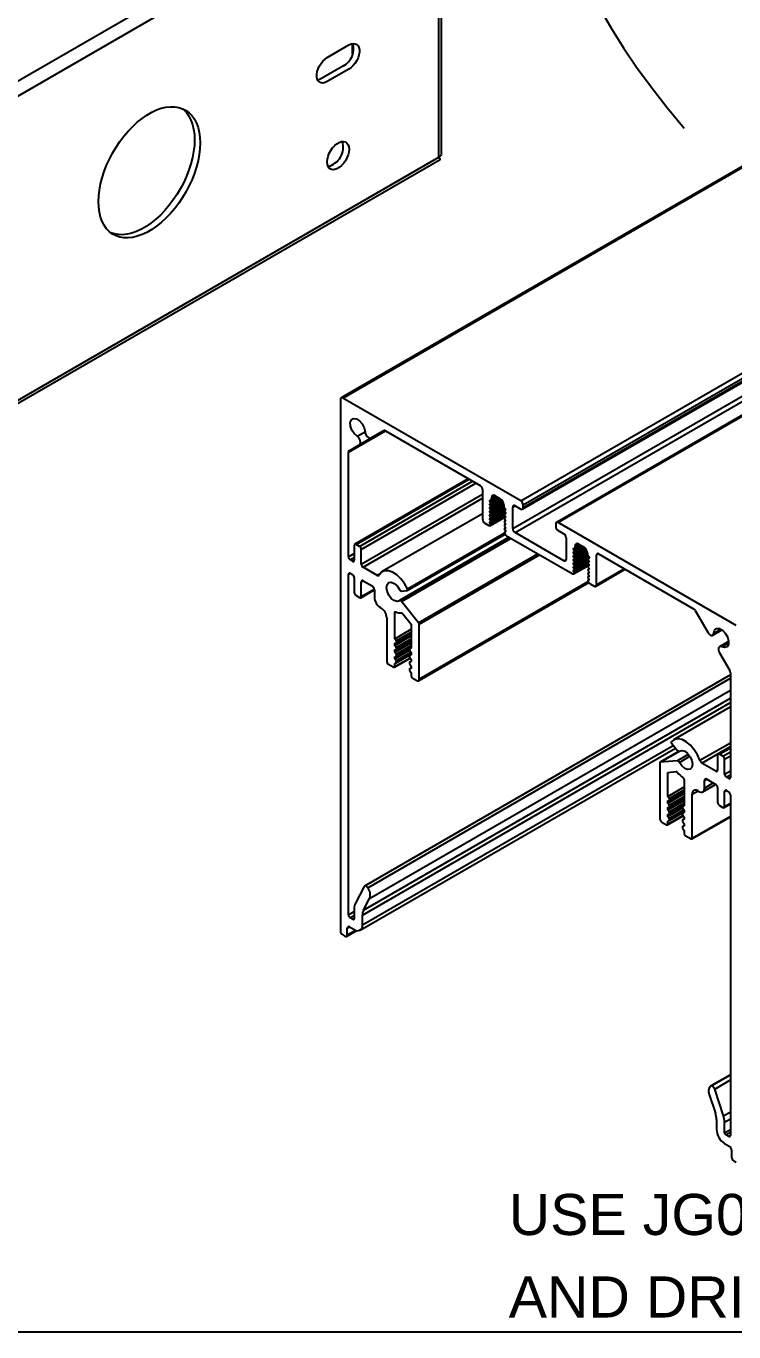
# Model space of a CAD drawing. Header units: inches. Extents: x -4.3 to 17.5, y -13.3 to 0.
# Drawn here: x 7.79 to 12.1, y -13.28 to -5.34 of the extents above; entities that cross this region are included whole.
import ezdxf

# ---------------------------------------------------------------- set-up
doc = ezdxf.new("R2010")
doc.units = ezdxf.units.IN
doc.header["$LTSCALE"] = 0.5
doc.header["$MEASUREMENT"] = 0
for name, color, linetype in [('Dimension', 10, 'CONTINUOUS'), ('FAB DWG', 221, 'CONTINUOUS'), ('Housing', 150, 'CONTINUOUS'), ('WallMount Bracket', 190, 'CONTINUOUS')]:
    doc.layers.add(name, color=color, linetype=linetype)
doc.layers.add('Text-Unprinted', color=131, linetype='CONTINUOUS', plot=False)
doc.styles.get("Standard").update_dxf_attribs({"font": 'arial.ttf'})

msp = doc.modelspace()

# ---------------------------------------------------------------- linework, layer by layer
at = {"layer": 'Dimension', "transparency": 16777216}
msp.add_open_spline([(11.067616, 0), (12.242966, -1.36695), (11.433224, -2.977638), (10.623481, -4.588327), (11.798832, -5.955277)], degree=3, dxfattribs=at)
at = {"layer": 'Housing', "linetype": 'Continuous', "lineweight": 25, "transparency": 16777216}
for p, q in [((13.217941, -5.572223), (9.709756, -7.596888)), ((9.719644, -7.597683), (13.22794, -5.573213)), ((10.803405, -8.223325), (14.312357, -6.199241)), ((10.815386, -8.272287), (14.322243, -6.249151)), ((10.818056, -8.247522), (14.326386, -6.223802)), ((10.81809, -8.263833), (14.3264, -6.240125)), ((14.528961, -6.329059), (11.020776, -8.353724)), ((11.030196, -8.354163), (14.53908, -6.330118)), ((10.754892, -8.390681), (14.263194, -6.366946)), ((10.768535, -8.415458), (14.277446, -6.39138)), ((9.705502, -7.60585), (9.705502, -10.839352)), ((10.803948, -8.223639), (9.719644, -7.597683)), ((9.755, -7.926898), (9.980028, -7.796992)), ((9.759142, -7.917742), (9.970595, -7.795673)), ((9.807669, -7.830457), (9.856004, -7.802554)), ((9.821622, -7.881661), (9.970495, -7.795718)), ((9.893369, -7.840229), (9.970352, -7.795788)), ((9.893369, -7.840229), (9.969991, -7.795982)), ((9.979991, -7.796971), (10.556903, -8.130015)), ((9.755, -8.563835), (9.755, -7.926898)), ((9.759142, -7.917742), (9.821622, -7.881661)), ((10.484278, -8.08809), (9.793462, -8.486889)), ((9.800962, -8.487632), (10.488671, -8.090626)), ((9.822175, -8.499878), (10.509884, -8.102872)), ((9.832781, -8.518249), (10.531099, -8.115119)), ((10.571045, -8.15451), (10.571045, -8.334149)), ((9.832781, -8.608737), (10.571045, -8.182547)), ((9.843388, -8.627108), (10.571045, -8.207041)), ((10.613471, -8.220011), (10.623535, -8.217063)), ((10.620011, -8.230123), (10.613471, -8.220011)), ((10.613471, -8.242058), (10.619779, -8.24021)), ((10.620011, -8.25217), (10.613471, -8.242058)), ((10.620011, -8.230123), (10.666607, -8.203224)), ((10.620011, -8.25217), (10.684719, -8.214814)), ((10.620011, -8.274216), (10.695877, -8.230419)), ((10.620011, -8.296263), (10.70015, -8.249999)), ((10.620375, -8.239956), (10.675305, -8.208245)), ((10.620375, -8.262003), (10.690586, -8.221471)), ((10.620375, -8.284049), (10.698892, -8.238722)), ((10.620375, -8.306096), (10.700854, -8.259636)), ((10.62413, -8.21681), (10.657135, -8.197756)), ((10.625788, -8.204972), (10.647712, -8.192316)), ((10.625788, -8.213147), (10.654792, -8.196403)), ((10.625788, -8.213147), (10.625788, -8.204972)), ((10.647708, -8.192314), (10.67823, -8.209934)), ((10.70015, -8.247901), (10.70015, -8.256075)), ((10.754892, -8.391289), (10.754893, -8.260643)), ((10.754893, -8.260643), (10.769037, -8.252477)), ((10.769035, -8.252476), (10.803948, -8.272631)), ((10.81809, -8.264464), (10.81809, -8.248134)), ((10.571045, -8.301194), (9.960341, -8.653745)), ((10.613471, -8.264104), (10.619779, -8.262257)), ((10.620011, -8.274216), (10.613471, -8.264104)), ((10.613471, -8.286151), (10.619779, -8.284303)), ((10.620011, -8.296263), (10.613471, -8.286151)), ((10.613471, -8.308197), (10.619779, -8.30635)), ((10.620011, -8.318309), (10.613471, -8.308197)), ((10.613471, -8.330244), (10.619779, -8.328396)), ((10.620011, -8.340356), (10.613471, -8.330244)), ((10.620011, -8.318309), (10.706429, -8.268421)), ((10.620011, -8.340356), (10.706429, -8.290468)), ((10.620011, -8.362402), (10.706429, -8.312514)), ((10.620375, -8.328143), (10.711389, -8.275601)), ((10.620375, -8.350189), (10.711389, -8.297647)), ((10.620375, -8.372236), (10.711389, -8.319694)), ((10.702403, -8.262593), (10.712466, -8.27716)), ((10.71185, -8.276267), (10.705563, -8.279896)), ((10.71185, -8.298313), (10.705563, -8.301942)), ((10.71185, -8.32036), (10.705563, -8.323989)), ((10.705927, -8.279721), (10.711867, -8.276292)), ((10.712466, -8.27716), (10.705927, -8.279721)), ((10.705927, -8.301768), (10.711867, -8.298338)), ((10.712466, -8.299206), (10.705927, -8.301768)), ((10.705927, -8.323814), (10.711867, -8.320385)), ((10.712466, -8.321253), (10.705927, -8.323814)), ((10.706159, -8.290076), (10.712466, -8.299206)), ((10.706159, -8.312122), (10.712466, -8.321253)), ((10.706159, -8.334169), (10.712466, -8.343299)), ((10.113681, -8.75876), (10.704153, -8.417888)), ((10.585187, -8.358644), (10.608324, -8.372001)), ((10.613471, -8.352291), (10.619779, -8.350443)), ((10.620011, -8.362402), (10.613471, -8.352291)), ((10.617415, -8.373428), (10.620011, -8.372411)), ((10.71185, -8.342407), (10.705563, -8.346036)), ((10.71185, -8.364453), (10.705563, -8.368082)), ((10.71185, -8.3865), (10.705563, -8.390129)), ((10.71185, -8.408546), (10.705563, -8.412175)), ((10.705927, -8.345861), (10.711867, -8.342432)), ((10.712466, -8.343299), (10.705927, -8.345861)), ((10.705927, -8.367907), (10.711867, -8.364478)), ((10.712466, -8.365346), (10.705927, -8.367907)), ((10.705927, -8.389954), (10.711867, -8.386525)), ((10.712466, -8.387393), (10.705927, -8.389954)), ((10.705927, -8.412001), (10.711867, -8.408571)), ((10.712466, -8.409439), (10.705927, -8.412001)), ((10.706159, -8.356216), (10.712466, -8.365346)), ((10.706159, -8.378262), (10.712466, -8.387393)), ((10.706159, -8.400309), (10.712466, -8.409439)), ((11.065578, -8.586975), (10.769035, -8.415784)), ((11.016522, -8.362686), (11.016522, -8.379017)), ((12.114968, -8.980475), (11.030664, -8.354519)), ((11.030664, -8.403512), (11.065578, -8.423667)), ((9.790355, -8.493757), (9.790355, -8.584245)), ((9.822175, -8.499878), (9.800962, -8.487632)), ((10.733676, -8.444365), (10.06578, -8.829932)), ((10.078583, -8.835377), (10.744793, -8.450782)), ((10.112844, -8.76866), (10.707938, -8.425119)), ((10.705927, -8.422009), (10.708523, -8.426023)), ((10.717614, -8.435092), (11.116999, -8.665653)), ((11.07972, -8.448162), (11.07972, -8.578808)), ((11.128686, -8.523775), (11.175282, -8.496876)), ((11.132806, -8.510462), (11.165811, -8.491408)), ((11.134463, -8.498624), (11.156387, -8.485968)), ((11.134463, -8.506799), (11.163467, -8.490055)), ((11.134463, -8.506799), (11.134463, -8.498624)), ((11.156383, -8.485966), (11.186905, -8.503586)), ((9.755, -8.563835), (9.790355, -8.543425)), ((9.765606, -8.582206), (9.790355, -8.567919)), ((9.832781, -8.608737), (9.832781, -8.518249)), ((10.182053, -8.964093), (10.908011, -8.545006)), ((10.185589, -8.973205), (10.917671, -8.550583)), ((11.122147, -8.513663), (11.13221, -8.510715)), ((11.128686, -8.523775), (11.122147, -8.513663)), ((11.122147, -8.53571), (11.128454, -8.533862)), ((11.128686, -8.545822), (11.122147, -8.53571)), ((11.122147, -8.557756), (11.128454, -8.555909)), ((11.128686, -8.567868), (11.122147, -8.557756)), ((11.122147, -8.579803), (11.128454, -8.577955)), ((11.128686, -8.545822), (11.193394, -8.508466)), ((11.128686, -8.567868), (11.204553, -8.524071)), ((11.128686, -8.589915), (11.208825, -8.543651)), ((11.128686, -8.611961), (11.215105, -8.562073)), ((11.12905, -8.533608), (11.183981, -8.501897)), ((11.12905, -8.555655), (11.199261, -8.515123)), ((11.12905, -8.577701), (11.207567, -8.532374)), ((11.12905, -8.599748), (11.209529, -8.553288)), ((11.12905, -8.621795), (11.220065, -8.569253)), ((11.208825, -8.541553), (11.208825, -8.549727)), ((11.211078, -8.556245), (11.221142, -8.570812)), ((11.220525, -8.569919), (11.214238, -8.573548)), ((11.214602, -8.573373), (11.220542, -8.569944)), ((11.221142, -8.570812), (11.214602, -8.573373)), ((11.263568, -8.554295), (11.277712, -8.54613)), ((11.263568, -8.733934), (11.263568, -8.554295)), ((11.27771, -8.546128), (11.854622, -8.879172)), ((9.779748, -8.59037), (9.765606, -8.582206)), ((9.779748, -8.59037), (9.790355, -8.584247)), ((9.928173, -8.676054), (9.843388, -8.627108)), ((11.065578, -8.586975), (11.07972, -8.578811)), ((11.128686, -8.589915), (11.122147, -8.579803)), ((11.122147, -8.601849), (11.128454, -8.600002)), ((11.128686, -8.611961), (11.122147, -8.601849)), ((11.122147, -8.623896), (11.128454, -8.622048)), ((11.128686, -8.634008), (11.122147, -8.623896)), ((11.122147, -8.645943), (11.128454, -8.644095)), ((11.128686, -8.656054), (11.122147, -8.645943)), ((11.128686, -8.634008), (11.215105, -8.58412)), ((11.128686, -8.656054), (11.215105, -8.606166)), ((11.12905, -8.643841), (11.220065, -8.591299)), ((11.12905, -8.665888), (11.220065, -8.613346)), ((11.220525, -8.591965), (11.214238, -8.595594)), ((11.220525, -8.614012), (11.214238, -8.617641)), ((11.220525, -8.636059), (11.214238, -8.639688)), ((11.220525, -8.658105), (11.214238, -8.661734)), ((11.214602, -8.59542), (11.220542, -8.59199)), ((11.221142, -8.592858), (11.214602, -8.59542)), ((11.214602, -8.617466), (11.220542, -8.614037)), ((11.221142, -8.614905), (11.214602, -8.617466)), ((11.214602, -8.639513), (11.220542, -8.636084)), ((11.221142, -8.636951), (11.214602, -8.639513)), ((11.214602, -8.661559), (11.220542, -8.65813)), ((11.214834, -8.583728), (11.221142, -8.592858)), ((11.214834, -8.605774), (11.221142, -8.614905)), ((11.214834, -8.627821), (11.221142, -8.636951)), ((11.214834, -8.649868), (11.221142, -8.658998)), ((11.259425, -8.743091), (11.439161, -8.639332)), ((11.263568, -8.733934), (11.433301, -8.635949)), ((9.755, -8.669985), (9.765608, -8.663861)), ((9.755, -10.741362), (9.755, -8.669985)), ((9.765606, -8.66386), (9.779748, -8.672024)), ((9.790355, -8.690395), (9.790355, -8.780883)), ((9.832781, -8.714887), (9.84339, -8.708763)), ((9.832781, -8.805376), (9.832781, -8.714887)), ((9.843388, -8.708762), (9.898503, -8.74058)), ((9.928173, -8.676054), (9.946912, -8.665235)), ((10.181446, -9.317206), (11.217011, -8.719386)), ((10.185589, -9.308049), (11.21389, -8.714423)), ((11.12609, -8.66708), (11.128686, -8.666063)), ((11.220525, -8.680152), (11.214238, -8.683781)), ((11.220525, -8.702198), (11.214238, -8.705827)), ((11.221142, -8.658998), (11.214602, -8.661559)), ((11.214602, -8.683606), (11.220542, -8.680177)), ((11.221142, -8.681045), (11.214602, -8.683606)), ((11.214602, -8.705653), (11.220542, -8.702223)), ((11.221142, -8.703091), (11.214602, -8.705653)), ((11.214602, -8.715661), (11.217198, -8.719675)), ((11.214834, -8.671914), (11.221142, -8.681045)), ((11.214834, -8.693961), (11.221142, -8.703091)), ((11.226289, -8.728744), (11.249426, -8.742101)), ((9.800961, -8.799254), (9.822175, -8.811501)), ((9.829674, -8.812243), (9.912632, -8.764353)), ((9.832781, -8.805376), (9.911962, -8.759666)), ((9.912645, -8.765075), (9.912645, -8.809984)), ((10.078583, -8.772044), (10.11138, -8.769112)), ((9.948001, -8.871222), (9.952243, -8.873671)), ((10.182053, -8.964093), (10.078583, -8.835377)), ((11.864622, -8.889728), (11.941244, -9.022442)), ((9.987599, -8.934908), (9.987599, -9.201917)), ((10.037096, -8.902541), (10.044234, -8.89842)), ((10.037096, -9.061467), (10.037096, -8.902541)), ((10.085122, -8.909512), (10.136091, -8.972917)), ((10.136091, -8.972917), (10.136091, -9.118616)), ((10.185589, -9.308049), (10.185589, -8.973205)), ((10.037096, -9.061467), (10.136091, -9.004319)), ((10.037096, -9.102294), (10.136091, -9.045146)), ((10.044967, -9.073637), (10.136091, -9.021032)), ((10.045421, -9.085929), (10.136091, -9.033586)), ((11.972243, -9.040339), (12.028063, -9.008115)), ((11.97861, -9.0279), (12.020567, -9.003679)), ((10.044967, -9.073637), (10.037096, -9.061467)), ((10.037096, -9.143121), (10.136091, -9.085973)), ((10.037096, -9.08923), (10.044967, -9.086147)), ((10.037096, -9.102294), (10.037096, -9.08923)), ((10.044967, -9.114464), (10.037096, -9.102294)), ((10.037096, -9.130057), (10.044967, -9.126974)), ((10.037096, -9.143121), (10.037096, -9.130057)), ((10.037096, -9.183949), (10.127026, -9.132033)), ((10.044967, -9.114464), (10.136091, -9.061859)), ((10.044967, -9.155291), (10.136091, -9.102686)), ((10.045421, -9.126756), (10.136091, -9.074413)), ((10.045421, -9.167583), (10.136091, -9.11524)), ((10.136091, -9.117111), (10.127766, -9.121917)), ((10.128221, -9.121699), (10.136091, -9.117155)), ((10.136091, -9.118616), (10.128221, -9.121699)), ((10.128221, -9.134209), (10.136091, -9.146378)), ((12.068802, -9.078694), (12.012992, -9.110913)), ((12.026944, -9.111618), (12.068893, -9.087401)), ((9.99467, -9.214164), (10.030025, -9.234575)), ((10.035025, -9.23507), (10.131156, -9.179574)), ((10.044967, -9.155291), (10.037096, -9.143121)), ((10.037096, -9.170884), (10.044967, -9.167801)), ((10.037096, -9.183949), (10.037096, -9.170884)), ((10.037096, -9.230491), (10.129563, -9.177111)), ((10.044966, -9.196118), (10.037096, -9.183949)), ((10.037096, -9.211711), (10.044967, -9.208628)), ((10.037096, -9.230491), (10.037096, -9.211711)), ((10.044966, -9.196118), (10.134742, -9.144292)), ((10.045421, -9.20841), (10.136091, -9.156067)), ((10.136091, -9.157938), (10.127766, -9.162744)), ((10.136091, -9.198765), (10.127766, -9.203571)), ((10.128221, -9.162526), (10.136091, -9.157982)), ((10.136091, -9.159443), (10.128221, -9.162526)), ((10.128221, -9.175036), (10.136091, -9.187205)), ((10.128221, -9.203353), (10.136091, -9.198809)), ((10.136091, -9.20027), (10.128221, -9.203353)), ((10.136091, -9.146378), (10.136091, -9.159443)), ((10.136091, -9.187205), (10.136091, -9.20027)), ((12.012991, -9.146711), (12.075471, -9.25493)), ((12.079613, -9.281151), (9.853454, -10.566286)), ((10.136091, -9.239592), (10.127766, -9.244398)), ((10.128221, -9.215863), (10.136091, -9.228032)), ((10.128221, -9.24418), (10.136091, -9.239636)), ((10.136091, -9.241097), (10.128221, -9.24418)), ((10.128221, -9.25669), (10.136091, -9.268859)), ((10.136091, -9.228032), (10.136091, -9.241097)), ((10.136091, -9.268859), (10.136091, -9.28764)), ((12.079613, -9.268869), (12.079613, -9.905806)), ((9.872444, -10.576192), (12.079613, -9.30202)), ((10.143162, -9.299887), (10.171446, -9.316216)), ((9.839852, -10.743134), (12.079613, -9.450147)), ((9.846477, -10.71245), (12.079613, -9.423288)), ((9.883913, -10.641355), (12.079613, -9.373804)), ((12.079613, -9.476733), (11.732783, -9.676954)), ((9.825352, -10.834644), (11.744869, -9.72653)), ((9.839852, -10.802595), (11.731868, -9.710357)), ((11.767115, -9.746474), (11.651096, -9.81345)), ((11.65256, -9.812998), (11.774245, -9.742751)), ((11.723233, -9.699615), (11.75603, -9.740413)), ((11.75603, -9.803747), (11.823882, -9.764576)), ((11.768832, -9.745858), (11.774145, -9.742791)), ((11.769344, -9.745519), (11.773875, -9.742904)), ((11.893696, -9.801473), (12.079613, -9.694145)), ((11.90644, -9.818083), (12.079613, -9.718112)), ((12.079613, -9.720439), (12.004939, -9.763547)), ((12.012438, -9.76429), (12.079613, -9.725511)), ((12.033651, -9.776536), (12.012438, -9.76429)), ((12.033651, -9.776536), (12.079613, -9.750003)), ((11.649024, -9.818029), (11.649024, -10.152872)), ((11.75603, -9.803747), (11.65256, -9.812998)), ((11.769344, -9.814014), (11.83319, -9.777156)), ((11.991225, -9.867028), (11.90644, -9.818083)), ((12.001831, -9.770415), (12.001831, -9.860903)), ((12.044258, -9.794907), (12.079613, -9.774497)), ((12.044258, -9.885395), (12.044258, -9.794907)), ((11.698522, -9.874889), (11.749491, -9.870332)), ((11.698522, -10.020588), (11.698522, -9.874889)), ((11.797517, -9.91881), (11.797517, -10.077737)), ((11.921967, -9.925032), (11.936112, -9.916866)), ((11.921967, -9.969941), (11.921967, -9.925032)), ((11.93611, -9.916865), (11.991225, -9.948682)), ((11.991225, -9.867028), (12.001831, -9.860905)), ((12.044258, -9.885395), (12.079613, -9.864985)), ((12.054864, -9.903767), (12.079613, -9.889479)), ((12.069007, -9.911931), (12.054864, -9.903767)), ((12.069007, -9.911931), (12.079613, -9.905808)), ((11.698522, -10.020588), (11.797517, -9.963439)), ((11.698522, -10.061415), (11.797517, -10.004266)), ((11.706392, -10.032758), (11.797517, -9.980153)), ((11.706846, -10.045049), (11.797517, -9.992707)), ((11.847014, -10.008326), (11.882375, -9.987912)), ((11.847014, -10.275335), (11.847014, -10.008326)), ((11.882369, -9.987909), (11.886612, -9.990358)), ((11.91161, -9.992834), (11.989658, -9.947778)), ((11.921967, -9.969941), (11.975009, -9.939321)), ((12.001831, -9.967054), (12.001831, -10.057542)), ((12.044258, -9.991546), (12.054866, -9.985422)), ((12.044258, -10.082034), (12.044258, -9.991546)), ((12.054864, -9.985421), (12.069007, -9.993585)), ((11.706392, -10.032758), (11.698522, -10.020588)), ((11.698522, -10.102242), (11.797517, -10.045093)), ((11.698522, -10.04835), (11.706392, -10.045268)), ((11.698522, -10.061415), (11.698522, -10.04835)), ((11.706392, -10.073585), (11.698522, -10.061415)), ((11.698522, -10.089177), (11.706392, -10.086095)), ((11.706392, -10.073585), (11.797517, -10.02098)), ((11.706392, -10.114412), (11.797517, -10.061807)), ((11.706846, -10.085876), (11.797517, -10.033534)), ((11.706846, -10.126703), (11.797517, -10.074361)), ((11.797517, -10.076232), (11.789192, -10.081038)), ((11.789646, -10.080819), (11.797517, -10.076276)), ((11.797517, -10.077737), (11.789646, -10.080819)), ((12.012438, -10.075913), (12.033651, -10.088159)), ((12.041151, -10.088902), (12.079613, -10.066698)), ((12.044258, -10.082034), (12.079613, -10.061624)), ((12.079613, -10.011956), (12.079613, -12.083333)), ((11.69645, -10.19419), (11.792581, -10.138695)), ((11.698522, -10.102242), (11.698522, -10.089177)), ((11.698522, -10.143069), (11.788452, -10.091154)), ((11.706392, -10.114412), (11.698522, -10.102242)), ((11.698522, -10.130004), (11.706392, -10.126922)), ((11.698522, -10.143069), (11.698522, -10.130004)), ((11.698522, -10.189612), (11.790989, -10.136232)), ((11.706392, -10.155239), (11.698522, -10.143069)), ((11.706392, -10.155239), (11.796167, -10.103413)), ((11.706846, -10.16753), (11.797517, -10.115188)), ((11.797517, -10.117059), (11.789192, -10.121865)), ((11.797517, -10.157886), (11.789192, -10.162692)), ((11.789646, -10.093329), (11.797517, -10.105499)), ((11.789646, -10.121646), (11.797517, -10.117103)), ((11.797517, -10.118564), (11.789646, -10.121646)), ((11.789646, -10.134156), (11.797517, -10.146326)), ((11.789646, -10.162473), (11.797517, -10.15793)), ((11.797517, -10.159391), (11.789646, -10.162473)), ((11.797517, -10.105499), (11.797517, -10.118564)), ((11.797517, -10.146326), (11.797517, -10.159391)), ((11.844943, -10.279913), (12.079613, -10.144441)), ((11.847014, -10.275335), (12.079613, -10.141058)), ((11.663166, -10.177367), (11.691451, -10.193695)), ((11.698522, -10.170831), (11.706392, -10.167749)), ((11.698522, -10.189612), (11.698522, -10.170831)), ((11.797517, -10.198713), (11.789192, -10.203519)), ((11.789646, -10.174983), (11.797517, -10.187153)), ((11.789646, -10.2033), (11.797517, -10.198757)), ((11.797517, -10.200218), (11.789646, -10.2033)), ((11.789646, -10.21581), (11.797517, -10.22798)), ((11.797517, -10.187153), (11.797517, -10.200218)), ((11.797517, -10.22798), (11.797517, -10.24676)), ((11.804588, -10.259008), (11.839943, -10.279418)), ((9.850636, -10.569306), (9.79698, -10.671204)), ((9.846477, -10.71245), (9.883913, -10.641355)), ((9.755, -10.741362), (9.790355, -10.720952)), ((9.790355, -10.701888), (9.790355, -10.765855)), ((9.765606, -10.759733), (9.790355, -10.745446)), ((9.783284, -10.769938), (9.765606, -10.759733)), ((9.783284, -10.769938), (9.790355, -10.765856)), ((9.839852, -10.802595), (9.839852, -10.743134)), ((9.719644, -10.863847), (9.733786, -10.872011)), ((9.743785, -10.873001), (9.805748, -10.83723)), ((9.747928, -10.823017), (9.762073, -10.814851)), ((9.747928, -10.863844), (9.747928, -10.823017)), ((9.747928, -10.863844), (9.798033, -10.834919)), ((9.76207, -10.81485), (9.790355, -10.831178)), ((12.079613, -11.714445), (11.959145, -11.783989)), ((11.962169, -11.782565), (12.079613, -11.714766)), ((11.983977, -11.800858), (12.079613, -11.745649)), ((11.950699, -11.834486), (11.988135, -11.948803)), ((12.037633, -11.964706), (11.983977, -11.800858)), ((11.99476, -11.987136), (11.99476, -12.046597)), ((12.037633, -11.964706), (12.079613, -11.940471)), ((12.044258, -12.003039), (12.079613, -11.982629)), ((12.044258, -12.067006), (12.044258, -12.003039)), ((12.044258, -12.067006), (12.079613, -12.046596)), ((12.051329, -12.079253), (12.079613, -12.062925)), ((12.044258, -12.132329), (12.072542, -12.148657)), ((12.069007, -12.089458), (12.051329, -12.079253)), ((12.069007, -12.089458), (12.079613, -12.083335)), ((12.086684, -12.173152), (12.086684, -12.213979)), ((12.100826, -12.238474), (12.114968, -12.246638))]:
    msp.add_line(p, q, dxfattribs=at)
at = {"layer": 'Housing', "linetype": 'Continuous', "lineweight": 25, "transparency": 16777216, "flags": 128}
for points in [[(9.807669, -7.830457), (9.789716, -7.814169), (9.775363, -7.792093), (9.767053, -7.767988), (9.766199, -7.745957), (9.772948, -7.72975), (9.786151, -7.722126), (9.803559, -7.724383), (9.822211, -7.736136), (9.838931, -7.755384), (9.850872, -7.778853), (9.856003, -7.802545)], [(9.821622, -7.881661), (9.825362, -7.87805), (9.827542, -7.872556), (9.827986, -7.865623), (9.826657, -7.857814), (9.823664, -7.849761), (9.819248, -7.842119), (9.813768, -7.835505), (9.807669, -7.830457)], [(9.856003, -7.802545), (9.857325, -7.810352), (9.860313, -7.818405), (9.864724, -7.82605), (9.8702, -7.832669), (9.876299, -7.837724), (9.882524, -7.840805), (9.888372, -7.841664), (9.893369, -7.840229)], [(10.619779, -8.24021), (10.6207, -8.239735), (10.621404, -8.238922), (10.621855, -8.237813), (10.62203, -8.236463), (10.621921, -8.234941), (10.621533, -8.233322), (10.620885, -8.231689), (10.620011, -8.230123)], [(10.619779, -8.262257), (10.6207, -8.261781), (10.621404, -8.260969), (10.621855, -8.25986), (10.62203, -8.25851), (10.621921, -8.256988), (10.621533, -8.255369), (10.620885, -8.253736), (10.620011, -8.25217)], [(10.619779, -8.284303), (10.6207, -8.283828), (10.621404, -8.283015), (10.621855, -8.281906), (10.62203, -8.280557), (10.621921, -8.279034), (10.621533, -8.277416), (10.620885, -8.275782), (10.620011, -8.274216)], [(10.619779, -8.30635), (10.6207, -8.305874), (10.621404, -8.305062), (10.621855, -8.303953), (10.62203, -8.302603), (10.621921, -8.301081), (10.621533, -8.299462), (10.620885, -8.297829), (10.620011, -8.296263)], [(10.619779, -8.328396), (10.6207, -8.327921), (10.621404, -8.327108), (10.621855, -8.325999), (10.62203, -8.32465), (10.621921, -8.323127), (10.621533, -8.321509), (10.620885, -8.319875), (10.620011, -8.318309)], [(10.619779, -8.350443), (10.6207, -8.349968), (10.621404, -8.349155), (10.621855, -8.348046), (10.62203, -8.346696), (10.621921, -8.345174), (10.621533, -8.343555), (10.620885, -8.341922), (10.620011, -8.340356)], [(10.705927, -8.279721), (10.705053, -8.280278), (10.704405, -8.281164), (10.704017, -8.282334), (10.703908, -8.283731), (10.704083, -8.285283), (10.704534, -8.286912), (10.705237, -8.288537), (10.706159, -8.290076)], [(10.705927, -8.301768), (10.705053, -8.302324), (10.704405, -8.30321), (10.704017, -8.304381), (10.703908, -8.305777), (10.704083, -8.307329), (10.704534, -8.308959), (10.705237, -8.310584), (10.706159, -8.312122)], [(10.705927, -8.323814), (10.705053, -8.324371), (10.704405, -8.325257), (10.704017, -8.326428), (10.703908, -8.327824), (10.704083, -8.329376), (10.704534, -8.331005), (10.705237, -8.33263), (10.706159, -8.334169)], [(10.620011, -8.372411), (10.620863, -8.371875), (10.621502, -8.371028), (10.621898, -8.36991), (10.622032, -8.368573), (10.621898, -8.367082), (10.621502, -8.365506), (10.620863, -8.363922), (10.620011, -8.362402)], [(10.705927, -8.412001), (10.705075, -8.412536), (10.704436, -8.413383), (10.70404, -8.414502), (10.703906, -8.415838), (10.70404, -8.417329), (10.704436, -8.418905), (10.705075, -8.42049), (10.705927, -8.422009)], [(10.705927, -8.345861), (10.705053, -8.346418), (10.704405, -8.347304), (10.704017, -8.348474), (10.703908, -8.34987), (10.704083, -8.351422), (10.704534, -8.353052), (10.705237, -8.354677), (10.706159, -8.356216)], [(10.705927, -8.367907), (10.705053, -8.368464), (10.704405, -8.36935), (10.704017, -8.370521), (10.703908, -8.371917), (10.704083, -8.373469), (10.704534, -8.375098), (10.705237, -8.376723), (10.706159, -8.378262)], [(10.705927, -8.389954), (10.705053, -8.390511), (10.704405, -8.391397), (10.704017, -8.392567), (10.703908, -8.393964), (10.704083, -8.395516), (10.704534, -8.397145), (10.705237, -8.39877), (10.706159, -8.400309)], [(11.128454, -8.533862), (11.129376, -8.533387), (11.130079, -8.532574), (11.13053, -8.531465), (11.130705, -8.530115), (11.130596, -8.528593), (11.130208, -8.526974), (11.12956, -8.525341), (11.128686, -8.523775)], [(11.128454, -8.555909), (11.129376, -8.555433), (11.130079, -8.554621), (11.13053, -8.553512), (11.130705, -8.552162), (11.130596, -8.55064), (11.130208, -8.549021), (11.12956, -8.547388), (11.128686, -8.545822)], [(11.128454, -8.577955), (11.129376, -8.57748), (11.130079, -8.576667), (11.13053, -8.575558), (11.130705, -8.574209), (11.130596, -8.572686), (11.130208, -8.571068), (11.12956, -8.569434), (11.128686, -8.567868)], [(11.214602, -8.573373), (11.213728, -8.57393), (11.21308, -8.574816), (11.212692, -8.575986), (11.212583, -8.577383), (11.212758, -8.578934), (11.213209, -8.580564), (11.213913, -8.582189), (11.214834, -8.583728)], [(10.113681, -8.75876), (10.096258, -8.726246), (10.074398, -8.69714), (10.049588, -8.673424), (10.023518, -8.656713), (9.997963, -8.648144), (9.974664, -8.648301), (9.955207, -8.657174), (9.940917, -8.674158)], [(11.128454, -8.600002), (11.129376, -8.599526), (11.130079, -8.598714), (11.13053, -8.597605), (11.130705, -8.596255), (11.130596, -8.594733), (11.130208, -8.593114), (11.12956, -8.591481), (11.128686, -8.589915)], [(11.128454, -8.622048), (11.129376, -8.621573), (11.130079, -8.62076), (11.13053, -8.619651), (11.130705, -8.618302), (11.130596, -8.616779), (11.130208, -8.615161), (11.12956, -8.613527), (11.128686, -8.611961)], [(11.128454, -8.644095), (11.129376, -8.64362), (11.130079, -8.642807), (11.13053, -8.641698), (11.130705, -8.640348), (11.130596, -8.638826), (11.130208, -8.637207), (11.12956, -8.635574), (11.128686, -8.634008)], [(11.128686, -8.666063), (11.129538, -8.665527), (11.130177, -8.66468), (11.130573, -8.663562), (11.130707, -8.662225), (11.130573, -8.660734), (11.130177, -8.659158), (11.129538, -8.657574), (11.128686, -8.656054)], [(11.214602, -8.59542), (11.213728, -8.595976), (11.21308, -8.596862), (11.212692, -8.598033), (11.212583, -8.599429), (11.212758, -8.600981), (11.213209, -8.60261), (11.213913, -8.604235), (11.214834, -8.605774)], [(11.214602, -8.617466), (11.213728, -8.618023), (11.21308, -8.618909), (11.212692, -8.620079), (11.212583, -8.621476), (11.212758, -8.623028), (11.213209, -8.624657), (11.213913, -8.626282), (11.214834, -8.627821)], [(11.214602, -8.639513), (11.213728, -8.64007), (11.21308, -8.640956), (11.212692, -8.642126), (11.212583, -8.643522), (11.212758, -8.645074), (11.213209, -8.646704), (11.213913, -8.648329), (11.214834, -8.649868)], [(10.065268, -8.830271), (10.050838, -8.834712), (10.03322, -8.829724), (10.015257, -8.816111), (9.999849, -8.796072), (9.989483, -8.772841), (9.985831, -8.750166), (9.989483, -8.731708), (9.999849, -8.720445), (10.015257, -8.718196), (10.03322, -8.725323), (10.050838, -8.740676), (10.065268, -8.761777)], [(11.214602, -8.705653), (11.21375, -8.706188), (11.213111, -8.707035), (11.212715, -8.708154), (11.212581, -8.70949), (11.212715, -8.710981), (11.213111, -8.712557), (11.21375, -8.714142), (11.214602, -8.715661)], [(11.214602, -8.661559), (11.213728, -8.662116), (11.21308, -8.663002), (11.212692, -8.664173), (11.212583, -8.665569), (11.212758, -8.667121), (11.213209, -8.66875), (11.213913, -8.670375), (11.214834, -8.671914)], [(11.214602, -8.683606), (11.213728, -8.684163), (11.21308, -8.685049), (11.212692, -8.686219), (11.212583, -8.687616), (11.212758, -8.689167), (11.213209, -8.690797), (11.213913, -8.692422), (11.214834, -8.693961)], [(10.11138, -8.769112), (10.112557, -8.768807), (10.113535, -8.768131), (10.114273, -8.767111), (10.114739, -8.765791), (10.114914, -8.764226), (10.114791, -8.762483), (10.114374, -8.760635), (10.113681, -8.75876)], [(10.078583, -8.835377), (10.076928, -8.833528), (10.075165, -8.831958), (10.073345, -8.830713), (10.071524, -8.82983), (10.069755, -8.829336), (10.068091, -8.829245), (10.06658, -8.82956), (10.065268, -8.830271)], [(10.037096, -8.902541), (10.037212, -8.901137), (10.037555, -8.899913), (10.038114, -8.898908), (10.038871, -8.898156), (10.039801, -8.89768), (10.040874, -8.897496), (10.042054, -8.897611), (10.043304, -8.89802)], [(11.941244, -9.022442), (11.946241, -9.029646), (11.952089, -9.035539), (11.958314, -9.039646), (11.964413, -9.041632), (11.969889, -9.041336), (11.9743, -9.038784), (11.977288, -9.03418), (11.97861, -9.0279)], [(11.97861, -9.0279), (11.983741, -9.010131), (11.995682, -9.000451), (12.012402, -9.000506), (12.031054, -9.010288), (12.048462, -9.028131), (12.061665, -9.050998), (12.068414, -9.074998), (12.06756, -9.096043), (12.05925, -9.110553), (12.044897, -9.116057), (12.026944, -9.111618)], [(10.044967, -9.086147), (10.046031, -9.085477), (10.04683, -9.084419), (10.047325, -9.083021), (10.047492, -9.08135), (10.047325, -9.079486), (10.04683, -9.077517), (10.046031, -9.075536), (10.044967, -9.073637)], [(10.044967, -9.126974), (10.046031, -9.126305), (10.04683, -9.125246), (10.047325, -9.123848), (10.047492, -9.122177), (10.047325, -9.120313), (10.04683, -9.118344), (10.046031, -9.116363), (10.044967, -9.114464)], [(10.128221, -9.121699), (10.127156, -9.122368), (10.126357, -9.123427), (10.125862, -9.124825), (10.125695, -9.126496), (10.125862, -9.12836), (10.126357, -9.130329), (10.127156, -9.13231), (10.128221, -9.134209)], [(12.026944, -9.111618), (12.020845, -9.109623), (12.015365, -9.10991), (12.010949, -9.112454), (12.007956, -9.11705), (12.006627, -9.123325), (12.00707, -9.13077), (12.009251, -9.138782), (12.012991, -9.146711)], [(10.044967, -9.208628), (10.046031, -9.207959), (10.04683, -9.2069), (10.047325, -9.205502), (10.047492, -9.203831), (10.047325, -9.201967), (10.04683, -9.199998), (10.046031, -9.198017), (10.044966, -9.196118)], [(10.044967, -9.167801), (10.046031, -9.167132), (10.04683, -9.166073), (10.047325, -9.164675), (10.047492, -9.163004), (10.047325, -9.16114), (10.04683, -9.159171), (10.046031, -9.15719), (10.044967, -9.155291)], [(10.128221, -9.162526), (10.127156, -9.163195), (10.126357, -9.164254), (10.125862, -9.165652), (10.125695, -9.167323), (10.125862, -9.169187), (10.126357, -9.171156), (10.127156, -9.173137), (10.128221, -9.175036)], [(10.128221, -9.203353), (10.127156, -9.204022), (10.126357, -9.205081), (10.125862, -9.206479), (10.125695, -9.20815), (10.125862, -9.210014), (10.126357, -9.211983), (10.127156, -9.213964), (10.128221, -9.215863)], [(10.128221, -9.24418), (10.127156, -9.244849), (10.126357, -9.245908), (10.125862, -9.247306), (10.125695, -9.248977), (10.125862, -9.250841), (10.126357, -9.25281), (10.127156, -9.254791), (10.128221, -9.25669)], [(11.893696, -9.801473), (11.879405, -9.76799), (11.859948, -9.736653), (11.836649, -9.709595), (11.811095, -9.688659), (11.785025, -9.675271), (11.760215, -9.670342), (11.738354, -9.674208), (11.720932, -9.686606)], [(11.75603, -9.740413), (11.757685, -9.742262), (11.759448, -9.743833), (11.761267, -9.745078), (11.763089, -9.74596), (11.764858, -9.746455), (11.766522, -9.746546), (11.768033, -9.746231), (11.769344, -9.745519)], [(11.769344, -9.745519), (11.783775, -9.741079), (11.801393, -9.746067), (11.819355, -9.759679), (11.834763, -9.779718), (11.84513, -9.80295), (11.848782, -9.825625), (11.84513, -9.844083), (11.834763, -9.855346), (11.819355, -9.857595), (11.801393, -9.850468), (11.783775, -9.835115), (11.769344, -9.814014)], [(11.706392, -10.045268), (11.707457, -10.044598), (11.708255, -10.043539), (11.70875, -10.042141), (11.708918, -10.040471), (11.70875, -10.038607), (11.708255, -10.036638), (11.707457, -10.034656), (11.706392, -10.032758)], [(11.706392, -10.086095), (11.707457, -10.085425), (11.708255, -10.084366), (11.70875, -10.082968), (11.708918, -10.081298), (11.70875, -10.079434), (11.708255, -10.077465), (11.707457, -10.075484), (11.706392, -10.073585)], [(11.789646, -10.080819), (11.788582, -10.081489), (11.787783, -10.082548), (11.787288, -10.083945), (11.78712, -10.085616), (11.787288, -10.08748), (11.787783, -10.089449), (11.788582, -10.09143), (11.789646, -10.093329)], [(11.706392, -10.126922), (11.707457, -10.126252), (11.708255, -10.125193), (11.70875, -10.123795), (11.708918, -10.122125), (11.70875, -10.120261), (11.708255, -10.118292), (11.707457, -10.116311), (11.706392, -10.114412)], [(11.706392, -10.167749), (11.707457, -10.167079), (11.708255, -10.16602), (11.70875, -10.164622), (11.708918, -10.162952), (11.70875, -10.161088), (11.708255, -10.159119), (11.707457, -10.157138), (11.706392, -10.155239)], [(11.789646, -10.121646), (11.788582, -10.122316), (11.787783, -10.123375), (11.787288, -10.124773), (11.78712, -10.126443), (11.787288, -10.128307), (11.787783, -10.130276), (11.788582, -10.132257), (11.789646, -10.134156)], [(11.789646, -10.162473), (11.788582, -10.163143), (11.787783, -10.164202), (11.787288, -10.1656), (11.78712, -10.16727), (11.787288, -10.169134), (11.787783, -10.171103), (11.788582, -10.173084), (11.789646, -10.174983)], [(11.789646, -10.2033), (11.788582, -10.20397), (11.787783, -10.205029), (11.787288, -10.206427), (11.78712, -10.208097), (11.787288, -10.209961), (11.787783, -10.21193), (11.788582, -10.213911), (11.789646, -10.21581)], [(9.872444, -10.576192), (9.869745, -10.572614), (9.86672, -10.569604), (9.863526, -10.567319), (9.860329, -10.565876), (9.857293, -10.565351), (9.854576, -10.56577), (9.852318, -10.567111), (9.850636, -10.569306)], [(11.962169, -11.782565), (11.957161, -11.785297), (11.95302, -11.789403), (11.949859, -11.79477), (11.947762, -11.801253), (11.946787, -11.808677), (11.946959, -11.81684), (11.948276, -11.825522), (11.950699, -11.834486)], [(11.983977, -11.800858), (11.982295, -11.796721), (11.980037, -11.792772), (11.97732, -11.789216), (11.974284, -11.786237), (11.971086, -11.783988), (11.967893, -11.782586), (11.964868, -11.782103), (11.962169, -11.782565)]]:
    msp.add_lwpolyline(points, dxfattribs=at)
at = {"layer": 'Housing', "linetype": 'Continuous', "lineweight": 25, "transparency": 16777216}
for centre, radius, start, end in [((9.714123, -7.604451), 0.008734, 50.7967043, 189.2139723), ((9.974133, -7.805149), 0.010059, 54.3815041, 114.3138688), ((9.765013, -7.925913), 0.010062, 125.6982068, 185.6203525), ((10.540341, -8.155907), 0.030736, 2.6055077, 57.3945194), ((10.622113, -8.21364), 0.003707, 292.5513679, 7.6416911), ((10.639151, -8.202804), 0.013538, 50.7968961, 189.2140663), ((10.652558, -8.250067), 0.047641, 2.6054856, 57.3945211), ((10.712131, -8.255583), 0.011991, 182.3555033, 215.7763291), ((10.763514, -8.259244), 0.008734, 50.7969088, 189.2140683), ((10.787386, -8.249531), 0.030736, 2.6054785, 57.3945217), ((10.601749, -8.332752), 0.030736, 182.6054785, 237.3945217), ((10.809469, -8.265863), 0.008734, 230.796696, 9.213921), ((10.614366, -8.363177), 0.010694, 235.5961443, 286.5607506), ((10.785597, -8.389892), 0.030736, 182.6054785, 237.3945217), ((11.025144, -8.361287), 0.008734, 50.7967043, 189.2139723), ((11.047227, -8.37762), 0.030736, 182.6054752, 237.3945634), ((9.796821, -8.492708), 0.006551, 50.7967145, 189.2140351), ((10.732322, -8.411258), 0.028007, 211.816816, 238.3211925), ((11.049016, -8.449559), 0.030736, 2.6055411, 57.3945168), ((11.147826, -8.496456), 0.013538, 50.796614, 189.2140207), ((9.778028, -8.562787), 0.023052, 182.6054819, 237.3945214), ((9.809753, -8.519297), 0.023052, 2.6054671, 57.3946676), ((11.130789, -8.507292), 0.003707, 292.5513679, 7.6416911), ((11.161234, -8.543718), 0.047641, 2.6054856, 57.3945211), ((11.220806, -8.549235), 0.011991, 182.3555109, 215.7764243), ((11.27219, -8.552896), 0.008734, 50.7966965, 189.214034), ((9.783889, -8.585294), 0.006551, 230.7960624, 9.2139316), ((9.85581, -8.607689), 0.023052, 182.6054819, 237.3945214), ((11.071098, -8.580207), 0.008734, 230.7967148, 9.214037), ((9.761466, -8.668936), 0.006551, 50.796355, 189.2139789), ((9.767327, -8.691443), 0.023052, 2.6054567, 57.3945234), ((9.839247, -8.713839), 0.006551, 50.7969097, 189.2140685), ((9.933707, -8.669469), 0.008601, 229.9537616, 326.9620254), ((11.123042, -8.656829), 0.010694, 235.5962758, 286.5599), ((11.240997, -8.70491), 0.028007, 211.816816, 238.3211925), ((11.254947, -8.735333), 0.008734, 230.7967148, 9.214037), ((9.813383, -8.779835), 0.023052, 182.6054949, 237.3943117), ((9.826315, -8.806425), 0.006551, 230.7967048, 9.2139753), ((9.881941, -8.766472), 0.030736, 2.6054761, 57.3945218), ((9.989406, -8.806491), 0.07684, 182.6054796, 237.3945073), ((10.080569, -8.755701), 0.016463, 201.6574521, 263.0712965), ((9.910838, -8.938401), 0.07684, 2.6054682, 57.3945225), ((11.839351, -8.903653), 0.028852, 28.8555773, 58.0453255), ((10.077004, -8.825054), 0.080373, 245.2098238, 270.8906565), ((10.077356, -8.91473), 0.009356, 33.897959, 84.4975669), ((10.170256, -8.973912), 0.015349, 2.6394386, 39.7721506), ((10.002951, -9.201218), 0.015368, 182.6054924, 237.3943434), ((10.032785, -9.231191), 0.004367, 230.7967246, 9.214098), ((10.151443, -9.286941), 0.015368, 182.6054769, 237.3945416), ((12.050774, -9.269854), 0.028856, 1.9565035, 31.1437273), ((10.176967, -9.309447), 0.008734, 230.7967079, 9.2139948), ((11.731134, -9.691509), 0.011319, 154.3331754, 225.733446), ((12.008298, -9.769366), 0.006551, 50.7967168, 189.2140494), ((11.653365, -9.817322), 0.004398, 100.5467866, 189.2519055), ((11.754044, -9.820089), 0.016463, 21.6574487, 83.0713156), ((11.923226, -9.792009), 0.03101, 197.7705048, 237.2274622), ((12.02123, -9.795955), 0.023052, 2.6054816, 57.3944822), ((11.749014, -9.879254), 0.008935, 34.7010921, 86.9408035), ((11.905728, -9.750769), 0.193747, 219.5612219, 233.8034172), ((11.781948, -9.919586), 0.015588, 2.8539977, 53.0928608), ((11.930589, -9.923633), 0.008734, 50.7966958, 189.2140339), ((11.995365, -9.861952), 0.006551, 230.7967127, 9.2140367), ((12.067286, -9.884348), 0.023052, 182.6054769, 237.3945218), ((12.073147, -9.906855), 0.006551, 230.7953921, 9.2139522), ((11.868568, -10.00483), 0.021835, 50.796724, 189.2140385), ((11.900414, -9.973438), 0.021835, 230.7967142, 9.2140333), ((11.978803, -9.968101), 0.023052, 2.6054624, 57.3945229), ((12.050724, -9.990497), 0.006551, 50.7966812, 189.2140316), ((12.056585, -10.013004), 0.023052, 2.6054625, 57.394521), ((12.02486, -10.056494), 0.023052, 182.6054805, 237.3944954), ((12.037792, -10.083083), 0.006551, 230.796707, 9.2139887), ((11.679729, -10.151475), 0.030736, 182.6054789, 237.394516), ((11.694211, -10.190311), 0.004367, 230.7967245, 9.2140974), ((11.812869, -10.246062), 0.015368, 182.605478, 237.3945278), ((11.842703, -10.276034), 0.004367, 230.7967279, 9.2141181), ((9.816887, -10.619562), 0.07048, 341.9881699, 37.9766071), ((9.856355, -10.700081), 0.066025, 154.0641238, 181.5682462), ((9.905853, -10.741327), 0.066025, 154.0641908, 181.5682298), ((9.778028, -10.740314), 0.023052, 182.6052313, 237.3945409), ((9.786044, -10.766554), 0.004367, 230.7966465, 9.214026), ((9.809677, -10.80749), 0.03057, 230.7969594, 9.2141844), ((9.736206, -10.837954), 0.030736, 182.6054785, 237.3945217), ((9.739307, -10.865242), 0.008734, 230.7966144, 9.2134165), ((9.75655, -10.821618), 0.008734, 50.7969594, 189.2141152), ((11.870095, -11.988943), 0.124679, 0.8302815, 18.7806391), ((11.919592, -12.004845), 0.124679, 0.8303011, 18.7806273), ((12.102225, -12.041707), 0.107576, 182.6054855, 237.394432), ((12.05961, -12.066307), 0.015368, 182.605466, 237.3945226), ((12.073147, -12.084382), 0.006551, 230.7967849, 9.2140483), ((12.05598, -12.174549), 0.030736, 2.6054667, 57.3945226), ((12.117389, -12.212582), 0.030736, 182.6054787, 237.3945187)]:
    msp.add_arc(centre, radius, start, end, dxfattribs=at)
at = {"layer": 'Text-Unprinted', "ltscale": 0.5, "transparency": 16777216}
msp.add_lwpolyline([(17.09308, 0), (0, 0), (0, -13.277241), (17.09308, -13.277241)], close=True, dxfattribs=at)
at = {"layer": 'WallMount Bracket', "linetype": 'Continuous', "lineweight": 25, "transparency": 16777216}
for p, q in [((10.304868, -4.191388), (6.701734, -6.270919)), ((10.304868, -4.282501), (6.780647, -6.316487)), ((10.304868, -6.132398), (10.304868, -4.282501)), ((10.321211, -6.109724), (10.321211, -4.25963)), ((9.625515, -5.526037), (9.758097, -5.449517)), ((9.780194, -5.506383), (9.780194, -5.441337)), ((9.724298, -5.577005), (9.591715, -5.653525)), ((9.758097, -5.596513), (9.625515, -5.673032)), ((6.749349, -8.203331), (10.313034, -6.146567)), ((6.780647, -8.166385), (10.304868, -6.132398))]:
    msp.add_line(p, q, dxfattribs=at)
at = {"layer": 'WallMount Bracket', "linetype": 'Continuous', "lineweight": 25, "transparency": 16777216, "flags": 128}
for points in [[(9.758097, -5.449517), (9.771329, -5.443487), (9.783982, -5.440932), (9.795504, -5.441965), (9.805391, -5.44654), (9.813211, -5.454458), (9.818622, -5.465371), (9.821388, -5.478804), (9.821388, -5.49417), (9.818622, -5.510796), (9.813211, -5.527955), (9.805391, -5.544899), (9.795504, -5.560887), (9.783982, -5.575219), (9.771329, -5.58727), (9.758097, -5.596513)], [(9.625515, -5.673032), (9.612283, -5.679063), (9.59963, -5.681617), (9.588108, -5.680584), (9.578221, -5.676009), (9.570401, -5.668092), (9.56499, -5.657178), (9.562224, -5.643745), (9.562224, -5.62838), (9.56499, -5.611754), (9.570401, -5.594594), (9.578221, -5.57765), (9.588108, -5.561662), (9.59963, -5.54733), (9.612283, -5.535279), (9.625515, -5.526037)], [(9.591715, -5.653525), (9.578484, -5.659555), (9.566918, -5.662027)], [(8.233398, -6.402988), (8.234799, -6.368218), (8.238989, -6.332145), (8.24593, -6.295098), (8.255558, -6.25741), (8.267788, -6.219424), (8.282508, -6.181484), (8.299585, -6.143932), (8.318864, -6.10711), (8.34017, -6.07135), (8.363312, -6.036977), (8.388078, -6.004301), (8.414245, -5.973619), (8.441576, -5.945208), (8.469823, -5.919327), (8.498731, -5.896208), (8.528038, -5.876062), (8.557477, -5.859071), (8.586784, -5.845389), (8.615692, -5.835139), (8.643939, -5.828416), (8.67127, -5.825278), (8.697437, -5.825756), (8.722203, -5.829844), (8.745345, -5.837506), (8.766651, -5.848671), (8.78593, -5.86324), (8.803007, -5.88108), (8.817727, -5.90203), (8.829957, -5.925899), (8.839585, -5.952472), (8.846526, -5.981508), (8.850716, -6.012744), (8.852117, -6.045897), (8.850716, -6.080668), (8.846526, -6.11674), (8.839585, -6.153787), (8.829957, -6.191475), (8.817727, -6.229461), (8.803007, -6.267401), (8.78593, -6.304953), (8.766651, -6.341775), (8.745345, -6.377535), (8.722203, -6.411908), (8.697437, -6.444584), (8.67127, -6.475266), (8.643939, -6.503677), (8.615692, -6.529558), (8.586784, -6.552677), (8.557477, -6.572823), (8.528038, -6.589814), (8.498731, -6.603496), (8.469823, -6.613746), (8.441576, -6.62047), (8.414245, -6.623607), (8.388078, -6.623129), (8.363312, -6.619041), (8.34017, -6.61138), (8.318864, -6.600214), (8.299585, -6.585645), (8.282508, -6.567805), (8.267788, -6.546855), (8.255558, -6.522986), (8.24593, -6.496413), (8.238989, -6.467377), (8.234799, -6.436141), (8.233398, -6.402988)], [(8.743896, -5.836901), (8.752131, -5.843733), (8.769207, -5.861573), (8.783927, -5.882522), (8.796157, -5.906392), (8.805786, -5.932965), (8.812726, -5.962001), (8.816916, -5.993237), (8.818317, -6.02639), (8.816916, -6.06116), (8.812726, -6.097232), (8.805786, -6.13428), (8.796157, -6.171967), (8.783927, -6.209953), (8.769207, -6.247894), (8.752131, -6.285446), (8.732852, -6.322268), (8.711545, -6.358028), (8.688404, -6.392401), (8.663637, -6.425077), (8.63747, -6.455759), (8.610139, -6.484169), (8.581892, -6.510051), (8.552984, -6.53317), (8.523678, -6.553316), (8.494238, -6.570307), (8.464931, -6.583989), (8.436024, -6.594238), (8.407776, -6.600962), (8.380445, -6.6041), (8.354278, -6.603622), (8.329512, -6.599534), (8.307819, -6.592477)], [(9.625338, -6.161078), (9.62679, -6.144279), (9.631084, -6.126538), (9.638032, -6.10863), (9.64733, -6.091338), (9.658572, -6.075417), (9.671266, -6.061563), (9.684858, -6.050382), (9.698754, -6.042362), (9.712346, -6.037854), (9.72504, -6.037055), (9.736282, -6.04), (9.74558, -6.04656), (9.752528, -6.056448), (9.756822, -6.069232), (9.758274, -6.084354), (9.756822, -6.101153), (9.752528, -6.118894), (9.74558, -6.136802), (9.736282, -6.154094), (9.72504, -6.170015), (9.712346, -6.183869), (9.698754, -6.19505), (9.684858, -6.20307), (9.671266, -6.207577), (9.658572, -6.208377), (9.64733, -6.205432), (9.638032, -6.198872), (9.631084, -6.188984), (9.62679, -6.176199), (9.625338, -6.161078)]]:
    msp.add_lwpolyline(points, dxfattribs=at)
at = {"layer": 'WallMount Bracket', "linetype": 'Continuous', "lineweight": 25, "transparency": 16777216}
for centre, radius, start, end in [((9.664819, -5.470757), 0.121763, 299.2403922, 14.1384341), ((9.600167, -6.069827), 0.123048, 284.5402231, 15.4774037)]:
    msp.add_arc(centre, radius, start, end, dxfattribs=at)
for points, knots in [([(10.321211, -6.108809), (10.321211, -6.113161), (10.319759, -6.117511), (10.314168, -6.125572), (10.310033, -6.12928), (10.304868, -6.132398)], [0.5, 0.5, 0.5, 0.5, 0.75, 0.75, 1, 1, 1, 1]), ([(10.304868, -6.132398), (10.307367, -6.135772), (10.312566, -6.14279), (10.314029, -6.147558), (10.313007, -6.146462), (10.31297, -6.146423)], [0, 0, 0, 0, 0.4716992, 0.98124887, 1, 1, 1, 1])]:
    msp.add_open_spline(points, degree=3, knots=knots, dxfattribs=at)

# ---------------------------------------------------------------- texts
at = {"layer": 'FAB DWG', "ltscale": 0.5, "transparency": 16777216, "insert": (10.730457, -12.439127), "char_height": 0.25, "attachment_point": 1}
msp.add_mtext_dynamic_manual_height_columns('\\A1;USE JG00175 TO LOCATE\\PAND DRILL {\\H0.7x;\\S1/8;}" PILOT HOLES.', width=7.83104802, gutter_width=0.625, heights=[0], dxfattribs=at)

doc.saveas('drawing.dxf')
